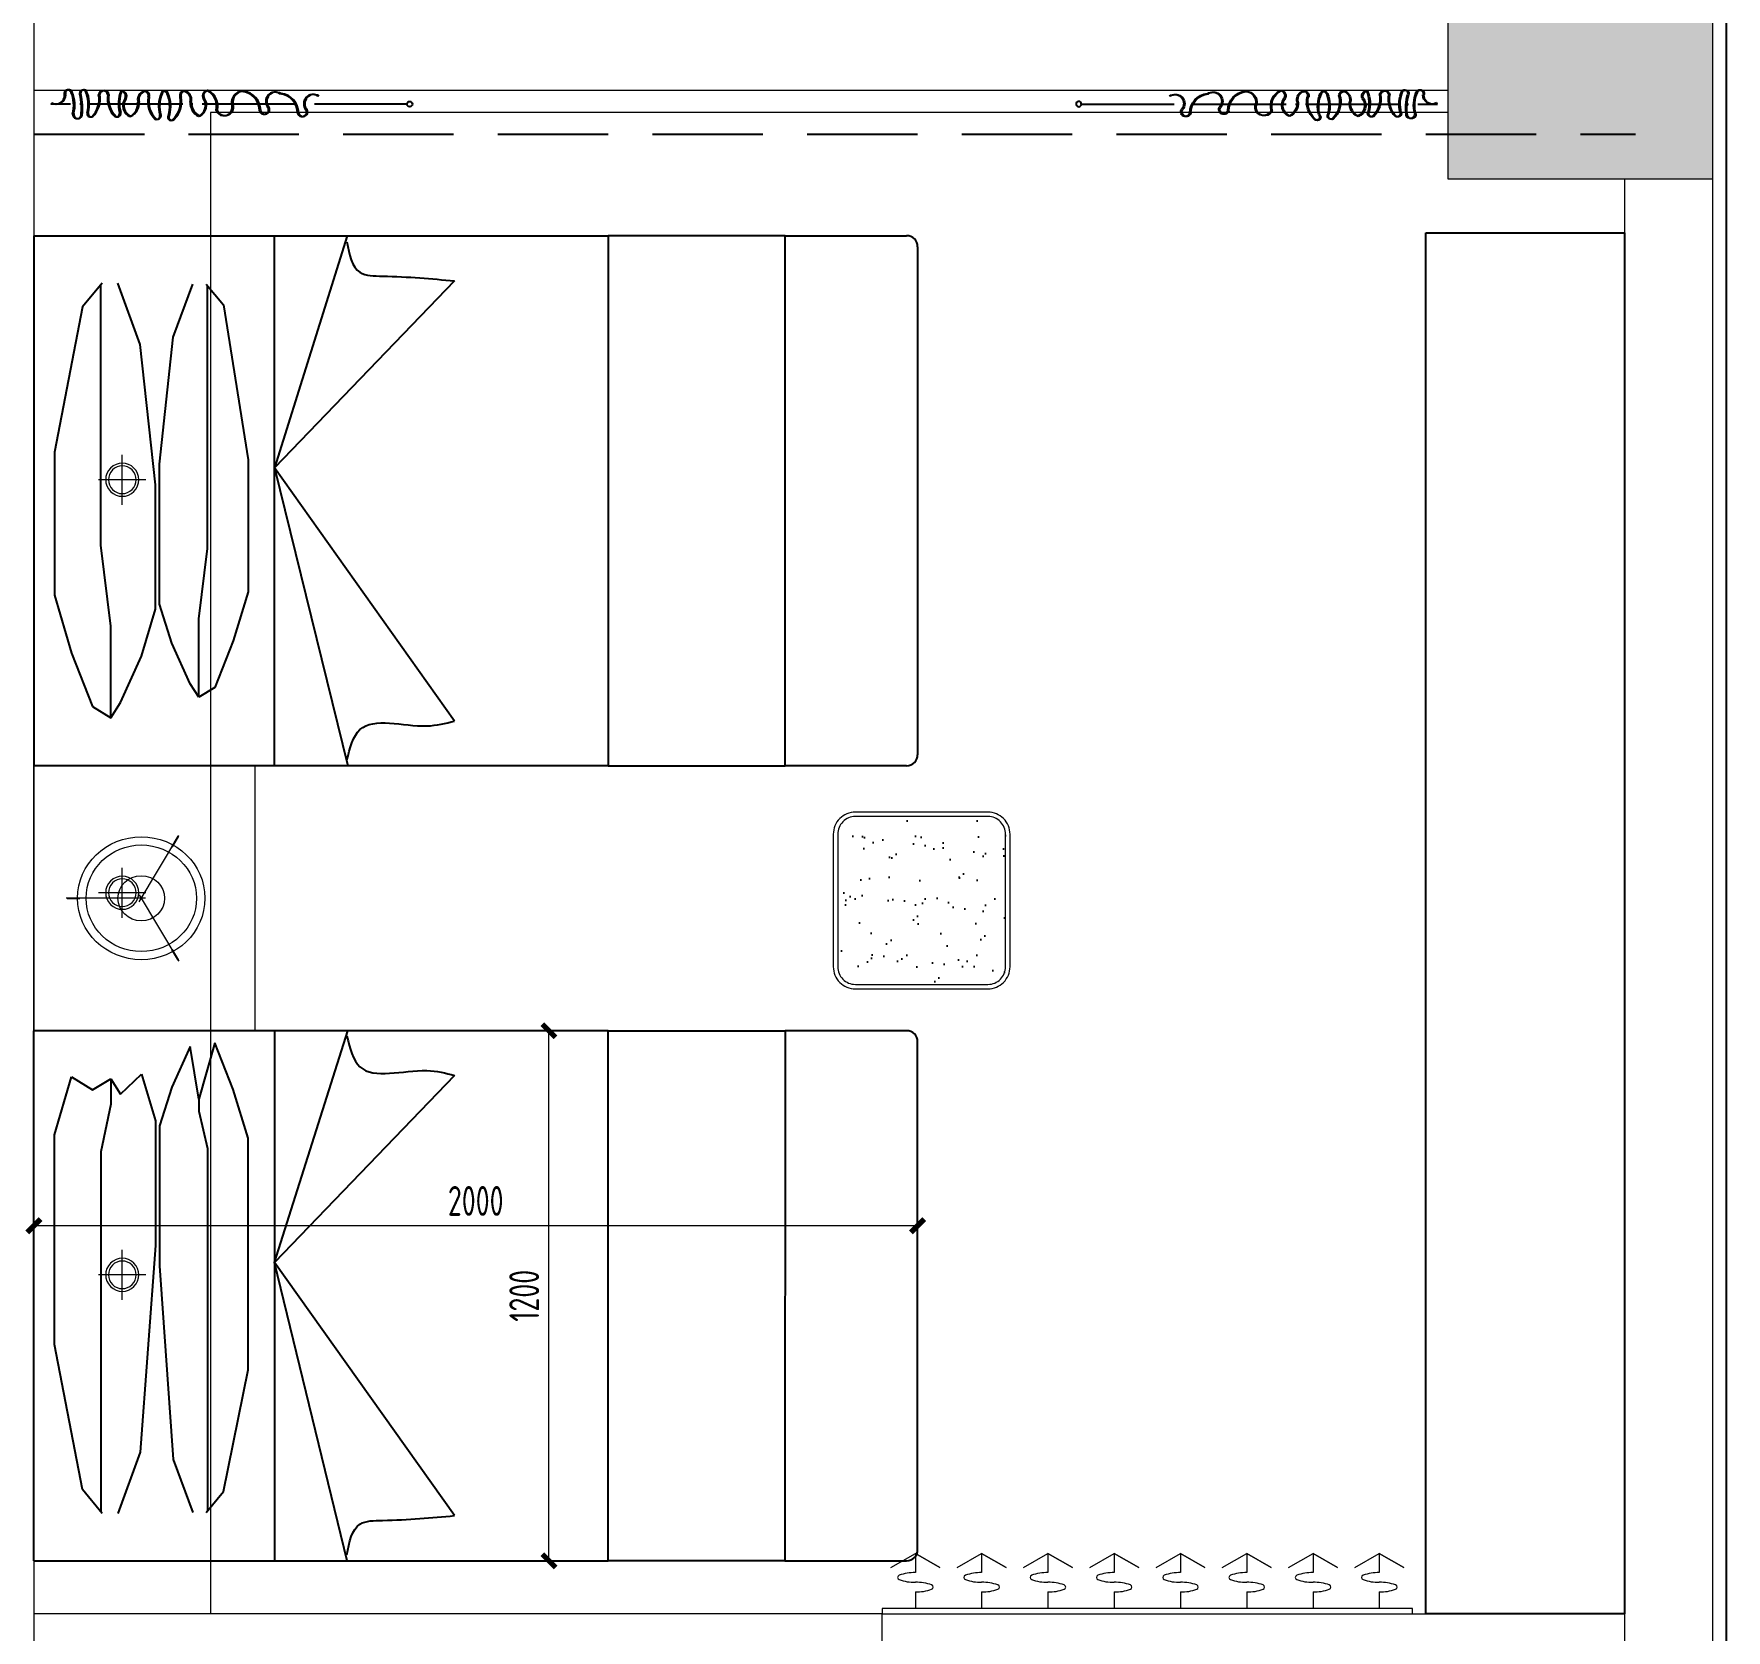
# Model space of a CAD drawing. Header units: millimetres. Extents: x 164760 to 3716174, y -1766400 to 11969.
# Drawn here: x 3574117 to 3577947, y -1701486 to -1697872 of the extents above; entities that cross this region are included whole.
import ezdxf

# ---------------------------------------------------------------- set-up
doc = ezdxf.new("R2010")
doc.units = ezdxf.units.MM
doc.header["$LTSCALE"] = 1000
doc.set_wipeout_variables(frame=1)
for name, pattern in [('DASH', [0.35, 0.25, -0.1]), ('DOT', [0.2, 0.1, -0.1]), ('DOTE', [2.42, 2, -0.2, 0.02, -0.2]), ('HIDDEN', [0.375, 0.25, -0.125, 0, 0])]:
    doc.linetypes.add(name, pattern=pattern)
doc.layers.get('0').update_dxf_attribs({"color": 253, "linetype": 'CONTINUOUS'})
doc.layers.get('Defpoints').update_dxf_attribs({"color": 250, "linetype": 'CONTINUOUS', "lineweight": 0})
for name, color, linetype, lineweight in [('COLUMN', 253, 'CONTINUOUS', 0), ('cr-外框线2', 253, 'CONTINUOUS', 13), ('DOOR【门】', 253, 'CONTINUOUS', 0), ('FF-Door【门】', 253, 'CONTINUOUS', 0), ('FF-FIXT【洁具】', 253, 'CONTINUOUS', 0), ('FF-FURN【成品家具】', 253, 'CONTINUOUS', 0), ('FF-FURN【成品家私】', 253, 'CONTINUOUS', 0), ('FF-Text【平面文字】', 253, 'CONTINUOUS', 0), ('MK【门槛线】', 253, 'CONTINUOUS', 0), ('PUB_HATCH', 253, 'CONTINUOUS', 0), ('RC-Dim【天花尺寸】', 253, 'CONTINUOUS', 0), ('RC-FCU【空调设备】', 253, 'CONTINUOUS', 0), ('RC-LIGHT【天花灯具】', 253, 'CONTINUOUS', 0), ('RC-Modelling【天花造型】', 253, 'CONTINUOUS', 0), ('TXT【平面空间文字】', 253, 'CONTINUOUS', 0), ('WALL', 253, 'CONTINUOUS', 0), ('Wall【墙体】', 253, 'CONTINUOUS', 0), ('Wall【新建墙】', 253, 'CONTINUOUS', 0), ('WINDOW', 253, 'CONTINUOUS', 0), ('Xline【辅助线】', 253, 'CONTINUOUS', 0)]:
    doc.layers.add(name, color=color, linetype=linetype, lineweight=lineweight)
for name, color, linetype in [('DIM_LEAD', 253, 'CONTINUOUS'), ('Dimension', 253, 'CONTINUOUS'), ('FF-FIXT', 253, 'CONTINUOUS'), ('HATCH【填充】', 253, 'CONTINUOUS'), ('P-活动家具', 253, 'CONTINUOUS'), ('SURFACE', 253, 'CONTINUOUS'), ('TITLE【图框】', 253, 'CONTINUOUS'), ('VPIPE-污水', 253, 'CONTINUOUS'), ('VPIPE-热给水', 253, 'CONTINUOUS'), ('VPIPE-给水', 253, 'CONTINUOUS'), ('填充', 253, 'CONTINUOUS'), ('平面家具', 253, 'CONTINUOUS'), ('洁具', 253, 'CONTINUOUS'), ('风道（排气道）', 253, 'CONTINUOUS')]:
    doc.layers.add(name, color=color, linetype=linetype)
doc.styles.get("Standard").update_dxf_attribs({"font": 'GBENOR', "bigfont": 'GBCBIG'})
doc.styles.add('SUN', font='romans.shx', dxfattribs={"width": 0.8, "bigfont": 'hzdx.shx'})
doc.styles.add('尺寸标注', font='ARCHS.SHX', dxfattribs={"width": 0.8})
doc.dimstyles.new('海龙1：50', dxfattribs={"dimscale": 50, "dimtxt": 2.5, "dimasz": 1, "dimexe": 1, "dimexo": 1, "dimgap": 0.7, "dimtad": 1, "dimdec": 0, "dimrnd": 5, "dimdsep": 46, "dimtxsty": '尺寸标注', "dimblk": 'ARCHTICK', "dimblk1": 'ARCHTICK', "dimblk2": 'ARCHTICK', "dimcen": 1, "dimclrd": 44, "dimclre": 44, "dimclrt": 2, "dimadec": 0, "dimazin": 0, "dimtfac": 1, "dimtdec": 0, "dimtix": 1, "dimtmove": 2, "dimatfit": 3, "dimldrblk": 'hl_arrow2', "dimfxl": 5, "dimfxlon": 1, "dimarcsym": 0})
doc.dimstyles.new('海龙_1：30', dxfattribs={"dimscale": 30, "dimtxt": 2.25, "dimasz": 1, "dimexe": 1.5, "dimexo": 1, "dimgap": 0.7, "dimtad": 1, "dimdec": 0, "dimrnd": 5, "dimdsep": 46, "dimtxsty": '尺寸标注', "dimblk": 'ARCHTICK', "dimblk1": 'ARCHTICK', "dimblk2": 'ARCHTICK', "dimcen": 1, "dimclrd": 44, "dimclre": 44, "dimclrt": 2, "dimadec": 0, "dimazin": 0, "dimtfac": 1, "dimtdec": 0, "dimtix": 1, "dimtmove": 2, "dimatfit": 3, "dimldrblk": 'hl_arrow2', "dimfxl": 5, "dimfxlon": 1, "dimarcsym": 0})
doc.dimstyles.new('海龙_1：60', dxfattribs={"dimscale": 60, "dimtxt": 2.25, "dimasz": 1, "dimexe": 1.5, "dimexo": 1, "dimgap": 0.7, "dimtad": 1, "dimdec": 0, "dimrnd": 5, "dimdsep": 46, "dimtxsty": '尺寸标注', "dimblk": 'ARCHTICK', "dimblk1": 'ARCHTICK', "dimblk2": 'ARCHTICK', "dimcen": 1, "dimclrd": 44, "dimclre": 44, "dimclrt": 2, "dimadec": 0, "dimazin": 0, "dimtfac": 1, "dimtdec": 0, "dimtix": 1, "dimtmove": 2, "dimatfit": 3, "dimldrblk": 'hl_arrow2', "dimfxl": 5, "dimfxlon": 1, "dimarcsym": 0})

# ---------------------------------------------------------------- blocks, each defined once
blk = doc.blocks.new('海龙_041013431')
at = {"layer": 'P-活动家具', "color": 8}
for p, q in [((455.7, -74.4), (289.2, 600)), ((47.8, 499), (455.7, -74.4)), ((826, 491.4), (803.8, 456.5)), ((867.3, 466), (826, 491.4)), ((826, 491.4), (826, 283.9)), ((915, 345.5), (867.3, 466)), ((548.6, 316.9), (590.4, 422.6)), ((590.4, 422.6), (626.6, 444.9)), ((626.6, 444.9), (646.1, 414.3)), ((626.6, 444.9), (626.6, 267.8)), ((803.8, 456.5), (756.2, 351.8)), ((646.1, 414.3), (687.9, 322.4)), ((756.2, 351.8), (724.4, 245.8)), ((953.1, 214.1), (915, 345.5)), ((515.2, 206.5), (548.6, 316.9)), ((687.9, 322.4), (715.8, 234.4)), ((826, 283.9), (848.3, 101)), ((626.6, 267.8), (607.1, 108.1)), ((715.8, 234.4), (715.8, -82.4)), ((724.4, 245.8), (724.4, -35.9)), ((515.2, -92.7), (515.2, 206.5)), ((953.1, -110.2), (953.1, 214.1)), ((607.1, 108.1), (607.1, -487.1)), ((848.3, 101), (848.3, -488.8)), ((724.4, -35.9), (759.4, -353.8)), ((47.8, -497.7), (455.7, -74.4)), ((290.8, -600), (455.7, -74.4)), ((570.9, -443.1), (515.2, -92.7)), ((715.8, -82.4), (684.4, -370.6)), ((889.6, -438.7), (953.1, -110.2)), ((684.4, -370.6), (640.6, -490.4)), ((759.4, -353.8), (810.2, -492.6)), ((609.9, -490.4), (570.9, -443.1)), ((845.1, -492.6), (889.6, -438.7))]:
    blk.add_line(p, q, dxfattribs=at)
at = {"layer": 'P-活动家具'}
blk.add_line((1000, -600), (1000, 600), dxfattribs=at)
at = {"layer": 'P-活动家具', "color": 8}
blk.add_lwpolyline([(-300, -600), (-300, 600), (-700, 600), (-700, -600)], close=True, dxfattribs=at)
for points, knots in [([(291.5, 587.7), (284.6, 560.3), (263.8, 477.8), (136.2, 521), (68, 504), (47.8, 499)], [0, 0, 0, 0, 75.29107, 226.745569, 290.81809, 290.81809, 290.81809, 290.81809]), ([(291.5, -586.4), (286.2, -557.6), (277.4, -509), (168.4, -508.8), (99.8, -502.5), (47.8, -497.7)], [0, 0, 0, 0, 75.29107, 127.212251, 290.722633, 290.722633, 290.722633, 290.722633])]:
    blk.add_open_spline(points, degree=3, knots=knots, dxfattribs=at)
at = {"layer": '平面家具', "color": 43, "linetype": 'ByBlock'}
for p, q in [((-1000, -575), (-1000, 575)), ((-975, 600), (-700, 600)), ((-300, 600), (1000, 600)), ((455.7, 600), (455.7, -600)), ((-700, -600), (-975, -600)), ((1000, -600), (-300, -600))]:
    blk.add_line(p, q, dxfattribs=at)
for centre, start, end in [((-975, 575), 90, 180), ((-975, -575), 180, 270)]:
    blk.add_arc(centre, 25, start, end, dxfattribs=at)
blk = doc.blocks.new('海龙_041013471')
at = {"layer": 'P-活动家具', "color": 8}
for p, q in [((290.8, 600), (455.7, -75.6)), ((47.8, 497.7), (455.7, -75.6)), ((609.9, 490.4), (570.9, 443.1)), ((607.1, -333.1), (607.1, 487.1)), ((684.4, 370.6), (640.6, 490.4)), ((759.4, 353.8), (810.2, 492.6)), ((845.1, 492.6), (889.6, 438.7)), ((848.3, -326), (848.3, 488.8)), ((570.9, 443.1), (515.2, 167.7)), ((889.6, 438.7), (953.1, 110.2)), ((715.8, -67.6), (684.4, 370.6)), ((724.4, -114.1), (759.4, 353.8)), ((515.2, 167.7), (515.2, -356.5)), ((953.1, 110.2), (953.1, -364.1)), ((47.8, -499), (455.7, -75.6)), ((455.7, -75.6), (289.2, -600)), ((715.8, -384.4), (715.8, -67.6)), ((724.4, -395.8), (724.4, -114.1)), ((626.6, -417.8), (607.1, -333.1)), ((826, -433.9), (848.3, -326)), ((515.2, -356.5), (548.6, -466.9)), ((953.1, -364.1), (915, -495.5)), ((626.6, -444.9), (626.6, -417.8)), ((687.9, -472.4), (715.8, -384.4)), ((756.2, -501.8), (724.4, -395.8)), ((590.4, -572.6), (626.6, -444.9)), ((626.6, -444.9), (646.1, -564.3)), ((803.8, -456.5), (756.2, -501.8)), ((826, -491.4), (803.8, -456.5)), ((826, -491.4), (826, -433.9)), ((548.6, -466.9), (590.4, -572.6)), ((646.1, -564.3), (687.9, -472.4)), ((867.3, -466), (826, -491.4)), ((915, -495.5), (867.3, -466))]:
    blk.add_line(p, q, dxfattribs=at)
at = {"layer": 'P-活动家具'}
blk.add_line((1000, 600), (1000, -600), dxfattribs=at)
at = {"layer": 'P-活动家具', "color": 8}
blk.add_lwpolyline([(-299.9, 600), (-300, -600), (-700, -600), (-699.9, 600)], close=True, dxfattribs=at)
for points, knots in [([(291.5, 586.4), (286.2, 557.6), (277.4, 509), (168.4, 508.8), (99.8, 502.5), (47.8, 497.7)], [0, 0, 0, 0, 75.29107, 127.212251, 290.722633, 290.722633, 290.722633, 290.722633]), ([(291.5, -587.7), (284.6, -560.3), (263.8, -477.8), (136.2, -521), (68, -504), (47.8, -499)], [0, 0, 0, 0, 75.29107, 226.745569, 290.81809, 290.81809, 290.81809, 290.81809])]:
    blk.add_open_spline(points, degree=3, knots=knots, dxfattribs=at)
at = {"layer": '平面家具', "color": 43, "linetype": 'ByBlock'}
for p, q in [((-1000, 575), (-1000, -575)), ((-699.9, 600), (-975, 600)), ((1000, 600), (-299.9, 600)), ((455.7, -600), (455.7, 600)), ((-975, -600), (-700, -600)), ((-300, -600), (1000, -600))]:
    blk.add_line(p, q, dxfattribs=at)
for centre, start, end in [((-975, 575), 90, 180), ((-975, -575), 180, 270)]:
    blk.add_arc(centre, 25, start, end, dxfattribs=at)
blk = doc.blocks.new('1X-LAMP1')
at = {"color": 0, "linetype": 'ByBlock'}
for p, q in [((0.033, -0.058), (-0.59, 1.022)), ((0.033, -0.058), (-0.59, 1.022)), ((0.033, 0.058), (-0.59, -1.022)), ((0.033, 0.058), (-0.59, -1.022)), ((-0.067, 0), (1.18, 0)), ((-0.067, 0), (1.18, 0))]:
    blk.add_line(p, q, dxfattribs=at)
at = {"color": 0, "linetype": 'ByBlock', "const_width": 0.0333}
for points in [[(-0.481, 0.833), (-0.582, 1.009)], [(-0.481, 0.833), (-0.582, 1.009)], [(0.962, 0), (1.165, 0)], [(0.962, 0), (1.165, 0)], [(-0.481, -0.833), (-0.582, -1.009)], [(-0.481, -0.833), (-0.582, -1.009)]]:
    blk.add_lwpolyline(points, dxfattribs=at)
at = {"color": 0, "linetype": 'ByBlock'}
blk.add_circle((0, 0), 1, dxfattribs=at)
at = {"color": 8, "linetype": 'ByBlock'}
for radius in [0.867, 0.867, 0.367, 0.367]:
    blk.add_circle((0, 0), radius, dxfattribs=at)
blk = doc.blocks.new('海龙_0410133829')
blk.add_lwpolyline([(250, -300), (-250, -300), (-250, 300), (250, 300)], close=True)
at = {"xscale": -144.0868388001108, "yscale": -139.1580337798805, "zscale": 144.0868388001255, "rotation": 180}
blk.add_blockref('1X-LAMP1', (6.9, 0), dxfattribs=at)
blk = doc.blocks.new('*U32')
at = {"color": 251, "linetype": 'DOTE', "ltscale": 0.104867}
blk.add_line((806.1, 0, 0), (0, 0), dxfattribs=at)
at = {"color": 251}
blk.add_circle((812.1, 0, 0), 6, dxfattribs=at)
for centre, radius, start, end in [((10.2, 20.5), 20.9, 240.8721, 0.9421), ((12.6, 20.9), 20.9, 240.8459, 0.916), ((38.2, 24), 7.86, 17.5992, 204.3942), ((40.7, 24.5), 7.86, 17.573, 204.3681), ((-22.3, -2.9), 74, 345.168, 23.3232), ((-19.8, -2.4), 74, 345.1419, 23.297), ((72.5, 24.3), 7.61, 37.4673, 202.7091), ((-56.9, -9.9), 126.2, 352.7386, 14.3241), ((74.9, 24.7), 7.61, 37.4411, 202.6829), ((-54.4, -9.4), 126.2, 352.7125, 14.298), ((10.5, -0.4), 74, 345.168, 23.3232), ((13, 0), 74, 345.1419, 23.297), ((53.7, 10.7), 55.4, 314.4794, 10.735), ((56.1, 11.1), 55.4, 314.4533, 10.7089), ((118.5, 19.5), 10.5, 8.0945, 171.6931), ((120.9, 19.9), 10.5, 8.0684, 171.667), ((183.4, 11.5), 55.4, 170.1647, 226.4203), ((185.9, 11.9), 55.4, 170.1386, 226.3942), ((226.7, 1.1), 74, 157.5765, 195.7317), ((229.2, 1.4), 74, 157.5504, 195.7056), ((157.4, 17.7), 11.7, 333.1364, 85.5313), ((159.9, 18.1), 11.7, 333.1103, 85.5052), ((189.3, -3.5), 26.7, 143.4394, 246.9097), ((191.7, -3.2), 26.7, 143.4133, 246.8836), ((163.3, 2), 33.9, 297.1787, 3.2579), ((165.8, 2.4), 33.9, 297.1526, 3.2318), ((216.1, 9.8), 19.8, 117.6883, 197.1983), ((218.5, 10.1), 19.8, 117.6622, 197.1722), ((211.5, 19.3), 9.3, 334.698, 119.6198), ((213.9, 19.6), 9.3, 334.6719, 119.5937), ((274.4, 5.8), 55.4, 170.1647, 226.4203), ((276.9, 6.1), 55.4, 170.1386, 226.3942), ((317.7, -4.6), 74, 157.5765, 195.7317), ((320.1, -4.3), 74, 157.5504, 195.7056), ((256, 21.6), 7.06, 13.1305, 163.4149), ((258.5, 21.9), 7.06, 13.1044, 163.3888), ((195, -6.1), 74, 345.168, 23.3232), ((197.4, -5.7), 74, 345.1419, 23.297), ((238.1, 5), 55.4, 314.4794, 10.735), ((240.5, 5.3), 55.4, 314.4533, 10.7089), ((300.8, 19.4), 9.3, 61.2799, 206.2017), ((303.3, 19.7), 9.3, 61.2538, 206.1756), ((296.4, 9.9), 19.8, 343.7014, 63.2114), ((298.8, 10.2), 19.8, 343.6753, 63.1853), ((349.2, 3), 33.9, 177.6417, 243.721), ((351.7, 3.2), 33.9, 177.6156, 243.6949), ((323.3, -3), 26.7, 293.99, 37.4603), ((325.8, -2.7), 26.7, 293.9638, 37.4341), ((354.9, 18.7), 11.7, 95.3684, 207.7632), ((357.4, 19), 11.7, 95.3423, 207.7371), ((336.4, -4.4), 38.9, 345.1181, 63.4135), ((338.9, -4.1), 38.9, 345.092, 63.3874), ((394.1, -7.1), 19, 201.6068, 22.3251), ((433.7, 3.9), 24.8, 92.9506, 189.2969), ((436.2, 4.1), 24.8, 92.9245, 189.2707), ((428.4, -15.1), 44, 0.1274, 84.6999), ((430.8, -14.9), 44, 0.1013, 84.6738), ((506.9, 6.1), 20.7, 56.1371, 221.0328), ((509.3, 6.3), 20.7, 56.111, 221.0067), ((514.4, -20.5), 44, 0.1274, 84.6999), ((516.8, -20.2), 44, 0.1013, 84.6738), ((592.9, 0.8), 20.7, 56.1371, 221.0328), ((595.3, 1), 20.7, 56.111, 221.0067), ((58.9, -23.3), 9.76, 171.3487, 344.8278), ((61.4, -22.9), 9.76, 171.3226, 344.8017), ((89.6, -21.5), 7.82, 163.8441, 291.3575), ((92, -21.1), 7.82, 163.818, 291.3314), ((148, -21.2), 7.82, 249.5421, 17.0556), ((150.4, -20.9), 7.82, 249.516, 17.0295), ((239, -26.9), 7.82, 249.5421, 17.0556), ((241.4, -26.6), 7.82, 249.516, 17.0295), ((271.5, -29.9), 7.02, 135.7494, 319.4523), ((274, -29.6), 7.02, 135.7233, 319.4262), ((391.6, -7.4), 19, 201.633, 22.3512), ((482.4, -12.7), 10.3, 193.0653, 30.6308), ((484.8, -12.5), 10.3, 193.0392, 30.6047), ((568.4, -18), 10.3, 193.0653, 30.6308), ((570.8, -17.8), 10.3, 193.0392, 30.6047)]:
    blk.add_arc(centre, radius, start, end, dxfattribs=at)
blk = doc.blocks.new('单帘平面')
at = {"layer": 'TITLE【图框】'}
blk.add_blockref('*U32', (0, 0), dxfattribs=at)
blk = doc.blocks.new('_ArchTick')
at = {"color": 2, "linetype": 'ByBlock', "const_width": 0.4}
blk.add_lwpolyline([(-0.5, -0.5), (0.5, 0.5)], dxfattribs=at)
blk = doc.blocks.new('*D388')
at = {"layer": 'Defpoints', "color": 0, "transparency": 16777216}
for p in [(-372.6, 4485.2), (-372.6, 4485.2), (-372.6, 3285.2)]:
    blk.add_point(p, dxfattribs=at)
at = {"layer": 'Dimension', "color": 44, "lineweight": -2, "transparency": 16777216}
for p, q in [((-372.6, 4485.2), (-327.6, 4485.2)), ((-372.6, 3285.2), (-372.6, 4485.2)), ((-372.6, 3285.2), (-327.6, 3285.2))]:
    blk.add_line(p, q, dxfattribs=at)
at = {"layer": 'Dimension', "color": 44, "lineweight": -2, "transparency": 16777216, "xscale": 30, "yscale": 30, "zscale": 30}
for p, rotation in [((-372.6, 4485.2), 90), ((-372.6, 3285.2), 270)]:
    blk.add_blockref('_ArchTick', p, dxfattribs=dict(at, rotation=rotation))
at = {"layer": 'Dimension', "color": 2, "transparency": 16777216, "insert": (-428.7, 3885.2), "char_height": 67.5, "attachment_point": 5, "rotation": 90, "style": '尺寸标注'}
blk.add_mtext('1200', dxfattribs=at)
blk = doc.blocks.new('hl_arrow2')
at = {"color": 2}
blk.add_line((-0.221, 0), (-1, 0), dxfattribs=at)
blk.add_lwpolyline([(-0.221, 0), (-0.861, -0.689), (-0.654, -0.862), (0, 0), (-0.654, 0.862), (-0.861, 0.689)], close=True, dxfattribs=at)
for points in [[(-0.861, 0.689), (-0.654, 0.862), (-0.221, 0), (0, 0)], [(-0.861, -0.689), (-0.654, -0.862), (-0.221, 0), (0, 0)]]:
    blk.add_solid(points, dxfattribs=at)
blk = doc.blocks.new('*D389')
at = {"layer": 'Defpoints', "color": 0, "transparency": 16777216}
for p in [(-1538.4, 4043.7), (-1538.4, 3954.9), (461.6, 3954.9)]:
    blk.add_point(p, dxfattribs=at)
at = {"layer": 'Dimension', "color": 44, "lineweight": -2, "transparency": 16777216}
for p, q in [((-1538.4, 3984.9), (-1538.4, 4088.7)), ((461.6, 3984.9), (461.6, 4088.7)), ((461.6, 4043.7), (-1538.4, 4043.7))]:
    blk.add_line(p, q, dxfattribs=at)
at = {"layer": 'Dimension', "color": 44, "lineweight": -2, "transparency": 16777216, "xscale": 30, "yscale": 30, "zscale": 30}
for p, rotation in [((-1538.4, 4043.7), 179.9999999932031), ((461.6, 4043.7), 359.9999999932032)]:
    blk.add_blockref('_ArchTick', p, dxfattribs=dict(at, rotation=rotation))
at = {"layer": 'Dimension', "color": 2, "transparency": 16777216, "insert": (-538.4, 4099.9), "char_height": 67.5, "attachment_point": 5, "rotation": 360, "style": '尺寸标注'}
blk.add_mtext('2000', dxfattribs=at)
blk = doc.blocks.new('A$C78EA0098')
at = {"color": 33, "linetype": 'Continuous'}
for p, q in [((47, 353.8), (90, 353.8)), ((68.5, 375.3), (68.5, 332.3))]:
    blk.add_line(p, q, dxfattribs=at)
for p, q in [((5, 25, 0), (81, 25, 0)), ((81, -25, 0), (81, 25, 0)), ((81, 20, 0), (88, 20, 0)), ((84, 25, 0), (114, 25, 0)), ((84, 20, 0), (84, 25, 0)), ((114, -25, 0), (114, 25, 0)), ((5, -25, 0), (81, -25, 0)), ((81, -20, 0), (88, -20, 0)), ((84, -25, 0), (84, -20, 0)), ((84, -25, 0), (114, -25, 0))]:
    blk.add_line(p, q)
for points in [[(0, 383.8), (20, 383.8), (20, 323.8), (0, 323.8)], [(20, 368.8), (85, 368.8), (85, 338.8), (20, 338.8)], [(0, 226), (3, 226), (3, 174), (0, 174)], [(3, 212.5), (33.5, 212.5), (33.5, 187.5), (3, 187.5)], [(0, 90), (5, 90), (5, -90), (0, -90)]]:
    blk.add_lwpolyline(points, close=True)
for centre, radius in [((68.5, 353.8), 11.5), ((104, 0, 0), 5)]:
    blk.add_circle(centre, radius, dxfattribs=at)
blk.add_arc((57.8, 0, 0), 36.3, 316.3972, 43.6028)
blk = doc.blocks.new('*D47')
at = {"layer": 'Defpoints', "color": 0, "transparency": 16777216}
for p in [(-5.2, 3045.2), (68.9, 3045.2), (-5.2, 2145.2)]:
    blk.add_point(p, dxfattribs=at)
at = {"layer": 'RC-Dim【天花尺寸】', "color": 44, "lineweight": -2, "transparency": 16777216}
for p, q in [((44.8, 3045.2), (143.9, 3045.2)), ((68.9, 2145.2), (68.9, 3045.2)), ((44.8, 2145.2), (143.9, 2145.2))]:
    blk.add_line(p, q, dxfattribs=at)
at = {"layer": 'RC-Dim【天花尺寸】', "color": 44, "lineweight": -2, "transparency": 16777216, "xscale": 50, "yscale": 50, "zscale": 50}
for p, rotation in [((68.9, 3045.2), 90), ((68.9, 2145.2), 270)]:
    blk.add_blockref('_ArchTick', p, dxfattribs=dict(at, rotation=rotation))
at = {"layer": 'RC-Dim【天花尺寸】', "color": 2, "transparency": 16777216, "insert": (-24.7, 2595.2), "char_height": 112.5, "attachment_point": 5, "rotation": 90, "style": '尺寸标注'}
blk.add_mtext('900', dxfattribs=at)
blk = doc.blocks.new('PQD')
at = {"layer": '填充'}
h = blk.add_hatch(dxfattribs=at)
h.set_pattern_fill('DOTS', color=256, scale=10, style=0)
h.paths.add_polyline_path([(517039.4, 222520.7), (516799.4, 222520.7), (516799.4, 222330.7), (516857.1, 222450.6)])
blk.add_lwpolyline([(516799.4, 222330.7), (516857.1, 222450.6), (517039.4, 222520.7)], dxfattribs=at)
at = {"layer": '风道（排气道）'}
for points in [[(516769.4, 222550.7), (517069.4, 222550.7), (517069.4, 222300.7), (516769.4, 222300.7)], [(516799.4, 222520.7), (517039.4, 222520.7), (517039.4, 222330.7), (516799.4, 222330.7)]]:
    blk.add_lwpolyline(points, close=True, dxfattribs=at)
blk = doc.blocks.new('$DorLib2D$00000114')
at = {"color": 0}
blk.add_line((0.5, 0), (-0.2071, 0.7071), dxfattribs=at)
blk.add_arc((0.5, 0), 1, 135, 180, dxfattribs=at)
blk = doc.blocks.new('ZL_08130967')
at = {"layer": 'WINDOW'}
for p, q in [((-300, -374.3), (300, -374.3)), ((-300, -374.3), (-300, -524.3)), ((300, -524.3), (300, -374.3)), ((-300, -524.3), (300, -524.3))]:
    blk.add_line(p, q, dxfattribs=at)
at = {"layer": 'WINDOW', "xscale": -600, "yscale": 600, "zscale": -600}
blk.add_blockref('$DorLib2D$00000114', (0, -424.3), dxfattribs=at)
blk = doc.blocks.new('ZL_08155714')
at = {"layer": 'VPIPE-污水'}
blk.add_circle((-129.2, -712), 50, dxfattribs=at)
at = {"layer": 'VPIPE-热给水'}
blk.add_circle((153.9, -888.5), 50, dxfattribs=at)
at = {"layer": 'VPIPE-给水'}
blk.add_circle((153.9, -754.4), 50, dxfattribs=at)
at = {"layer": 'WALL'}
for p, q in [((-314.6, -1164.9), (-314.6, -414.9)), ((-314.6, -414.9), (585.4, -414.9)), ((585.4, -1164.9), (585.4, -414.9)), ((-214.6, -1064.9), (-214.6, -564.9)), ((-214.6, -564.9), (485.4, -564.9)), ((485.4, -1064.9), (485.4, -564.9)), ((485.4, -1064.9), (-214.6, -1064.9)), ((585.4, -1164.9), (-314.6, -1164.9))]:
    blk.add_line(p, q, dxfattribs=at)
at = {"layer": 'WINDOW'}
for p, q in [((-175.1, -414.9), (424.9, -414.9)), ((-175.1, -414.9), (-175.1, -564.9)), ((424.9, -564.9), (424.9, -414.9)), ((-175.1, -564.9), (424.9, -564.9))]:
    blk.add_line(p, q, dxfattribs=at)
at = {"layer": 'DOOR【门】', "rotation": 359.9999999999407}
blk.add_blockref('ZL_08130967', (124.9, -40.7), dxfattribs=at)
at = {"layer": '洁具'}
blk.add_blockref('PQD', (-516984, -223365.7), dxfattribs=at)
at = {"layer": 'TXT【平面空间文字】', "color": 3, "ltscale": 100, "style": 'SUN', "width": 0.6}
blk.add_text('FM丙0619', height=200, dxfattribs=at).set_placement((-262.7, -802.7, 0))
at = {"layer": 'TXT【平面空间文字】', "width": 0.75}
blk.add_text('管井', height=300, dxfattribs=at).set_placement((236.4, -1085.3))
blk = doc.blocks.new('A$C5D954283')
at = {"color": 8}
for p, q in [((-4, 505.5), (-26.2, 505.5)), ((0, 532.1), (0, 509.5)), ((0, 501.5), (0, 478.5)), ((25.8, 505.5), (4, 505.5)), ((-5, 230), (-32.8, 230)), ((0, 235.1), (0, 263.8)), ((32.3, 230), (5, 230)), ((0, 225), (0, 196.3))]:
    blk.add_line(p, q, dxfattribs=at)
at = {"color": 0, "linetype": 'Continuous'}
for p, q in [((-11.2, 374.3), (-17.5, 495.5)), ((15.1, 492.2), (4.8, 374.3)), ((4.8, 374.3), (-11.2, 374.3))]:
    blk.add_line(p, q, dxfattribs=at)
at = {"color": 8, "ltscale": 1000, "const_width": 0.448}
blk.add_lwpolyline([(0, 505.7, -1), (0, 505.3, -1)], format="xyb", close=True, dxfattribs=at)
at = {"color": 0, "linetype": 'Continuous'}
blk.add_lwpolyline([(300, 0), (300, 450), (-300, 450), (-300, 0)], close=True, dxfattribs=at)
at = {"color": 8}
blk.add_lwpolyline([(270, 30), (270, 420), (-270, 420), (-270, 30)], close=True, dxfattribs=at)
at = {"color": 8, "const_width": 0.84}
blk.add_lwpolyline([(0.1, 230.5, -1), (0.1, 229.6, -1)], format="xyb", close=True, dxfattribs=at)
at = {"color": 0, "linetype": 'Continuous'}
blk.add_circle((0, 505.5), 20.2, dxfattribs=at)
at = {"color": 8}
for centre, radius in [((0.3, 505.7), 16.3), ((0, 230), 25.2)]:
    blk.add_circle(centre, radius, dxfattribs=at)
blk = doc.blocks.new('*D48')
at = {"layer": 'Defpoints', "color": 0, "transparency": 16777216}
for p in [(1114.1, 1164.9), (1114.1, 564.9), (1128.4, 564.9)]:
    blk.add_point(p, dxfattribs=at)
at = {"layer": 'Xline【辅助线】', "color": 44, "lineweight": -2, "transparency": 16777216}
for p, q in [((1128.4, 1164.9), (1218.4, 1164.9)), ((1128.4, 1164.9), (1128.4, 564.9)), ((1128.4, 564.9), (1218.4, 564.9))]:
    blk.add_line(p, q, dxfattribs=at)
at = {"layer": 'Xline【辅助线】', "color": 44, "lineweight": -2, "transparency": 16777216, "xscale": 60, "yscale": 60, "zscale": 60}
for p, rotation in [((1128.4, 1164.9), 90), ((1128.4, 564.9), 270)]:
    blk.add_blockref('_ArchTick', p, dxfattribs=dict(at, rotation=rotation))
at = {"layer": 'Xline【辅助线】', "color": 2, "transparency": 16777216, "insert": (1018.9, 864.9), "char_height": 135, "attachment_point": 5, "rotation": 90, "style": '尺寸标注'}
blk.add_mtext('600', dxfattribs=at)
blk = doc.blocks.new('*D49')
at = {"layer": 'Defpoints', "color": 0, "transparency": 16777216}
for p in [(114.1, 755.3), (114.1, 564.9), (1114.1, 564.9)]:
    blk.add_point(p, dxfattribs=at)
at = {"layer": 'RC-Dim【天花尺寸】', "color": 44, "lineweight": -2, "transparency": 16777216}
for p, q in [((114.1, 614.9), (114.1, 830.3)), ((1114.1, 614.9), (1114.1, 830.3)), ((1114.1, 755.3), (114.1, 755.3))]:
    blk.add_line(p, q, dxfattribs=at)
at = {"layer": 'RC-Dim【天花尺寸】', "color": 44, "lineweight": -2, "transparency": 16777216, "xscale": 50, "yscale": 50, "zscale": 50}
for p, rotation in [((114.1, 755.3), 180.0000001288931), ((1114.1, 755.3), 1.288931362e-07)]:
    blk.add_blockref('_ArchTick', p, dxfattribs=dict(at, rotation=rotation))
at = {"layer": 'RC-Dim【天花尺寸】', "color": 2, "transparency": 16777216, "insert": (614.1, 846.5), "char_height": 112.5, "attachment_point": 5, "rotation": 0, "style": '尺寸标注'}
blk.add_mtext('1000', dxfattribs=at)
blk = doc.blocks.new('ZL_08127082')
at = {"layer": 'FF-FIXT【洁具】'}
for p, q in [((-184.1, -108.8), (-150.6, 0)), ((146.4, 0), (-150.6, 0)), ((-133.9, 0), (-133.9, -83.7)), ((133.9, 0), (133.9, -83.7)), ((146.4, 0), (179.9, -117.1)), ((-20.9, -37.7), (-16.7, -33.5)), ((-20.9, -41.8), (-20.9, -37.7)), ((-16.7, -33.5), (-12.6, -33.5)), ((-12.6, -33.5), (-4.2, -29.3)), ((-4.2, -29.3), (4.2, -33.5)), ((4.2, -33.5), (12.6, -33.5)), ((12.6, -33.5), (16.7, -37.7)), ((16.7, -37.7), (16.7, -41.8)), ((-16.7, -46), (-20.9, -41.8)), ((-12.6, -50.2), (-16.7, -46)), ((4.2, -50.2), (-12.6, -50.2)), ((12.6, -46), (4.2, -50.2)), ((16.7, -41.8), (12.6, -46)), ((-196.6, -221.7), (-184.1, -108.8)), ((-133.9, -83.7), (-184.1, -138.1)), ((133.9, -83.7), (-133.9, -83.7)), ((133.9, -83.7), (179.9, -138.1)), ((-179.9, -142.2), (0, -133.9)), ((0, -133.9), (0, -138.1)), ((0, -133.9), (175.7, -142.2)), ((184.1, -133.9), (175.7, -142.2)), ((179.9, -117.1), (196.6, -234.3)), ((184.1, -125.5), (184.1, -133.9)), ((-188.3, -334.7), (-196.6, -221.7)), ((-179.9, -284.5), (-150.6, -213.4)), ((-150.6, -205), (-104.6, -205)), ((-150.6, -213.4), (-150.6, -205)), ((-138.1, -234.3), (-150.6, -213.4)), ((146.4, -213.4), (-150.6, -213.4)), ((-104.6, -205), (-104.6, -213.4)), ((-50.2, -213.4), (-50.2, -200.8)), ((-50.2, -200.8), (46, -200.8)), ((46, -213.4), (-50.2, -213.4)), ((46, -200.8), (46, -213.4)), ((100.4, -205), (100.4, -213.4)), ((146.4, -205), (100.4, -205)), ((133.9, -234.3), (146.4, -213.4)), ((146.4, -213.4), (146.4, -205)), ((146.4, -213.4), (175.7, -284.5)), ((-163.2, -301.2), (-138.1, -234.3)), ((133.9, -234.3), (-138.1, -234.3)), ((133.9, -234.3), (159, -301.2)), ((196.6, -234.3), (188.3, -351.4)), ((-188.3, -364), (-179.9, -284.5)), ((-171.5, -372.3), (-163.2, -301.2)), ((159, -301.2), (167.3, -372.3)), ((175.7, -284.5), (188.3, -364)), ((-184.1, -439.3), (-188.3, -364)), ((-167.3, -443.4), (-171.5, -372.3)), ((167.3, -372.3), (163.2, -443.4)), ((188.3, -364), (184.1, -439.3)), ((-167.3, -514.6), (-184.1, -439.3)), ((-146.4, -510.4), (-167.3, -443.4)), ((163.2, -443.4), (146.4, -510.4)), ((184.1, -439.3), (163.2, -514.6)), ((-133.9, -585.7), (-167.3, -514.6)), ((-117.1, -577.3), (-146.4, -510.4)), ((146.4, -510.4), (113, -577.3)), ((163.2, -514.6), (129.7, -585.7)), ((-87.9, -648.4), (-133.9, -585.7)), ((-75.3, -635.9), (-117.1, -577.3)), ((113, -577.3), (71.1, -631.7)), ((129.7, -585.7), (83.7, -648.4)), ((-46, -669.4), (-87.9, -648.4)), ((-41.8, -652.6), (-75.3, -631.7)), ((75.3, -631.7), (37.7, -652.6)), ((83.7, -648.4), (46, -669.4)), ((0, -677.7), (-46, -669.4)), ((0, -656.8), (-41.8, -652.6)), ((37.7, -652.6), (0, -656.8)), ((46, -669.4), (0, -677.7))]:
    blk.add_line(p, q, dxfattribs=at)
blk = doc.blocks.new('ZL_08123655')
at = {"layer": 'FF-FIXT【洁具】'}
for p, q in [((-184.1, -138.1), (-188.3, -129.7)), ((-179.9, -142.2), (-184.1, -138.1))]:
    blk.add_line(p, q, dxfattribs=at)
at = {"layer": 'DIM_LEAD'}
blk.add_blockref('ZL_08127082', (0, 0), dxfattribs=at)
blk = doc.blocks.new('DOORBLK101')
at = {"layer": 'FF-Door【门】'}
blk.add_line((-0.5, 0), (0, 0.866), dxfattribs=at)
at = {"layer": 'FF-Door【门】', "color": 8, "linetype": 'HIDDEN', "ltscale": 15}
blk.add_arc((-0.5, 0), 1, 0, 60, dxfattribs=at)
blk = doc.blocks.new('*D50')
at = {"layer": 'Defpoints', "color": 0, "transparency": 16777216}
for p in [(-684.7, 3045.2), (1114.1, 3045.2), (1114.1, 2847.1)]:
    blk.add_point(p, dxfattribs=at)
at = {"layer": 'RC-Dim【天花尺寸】', "color": 44, "lineweight": -2, "transparency": 16777216}
for p, q in [((-684.7, 2995.2), (-684.7, 2772.1)), ((1114.1, 2995.2), (1114.1, 2772.1)), ((-684.7, 2847.1), (1114.1, 2847.1))]:
    blk.add_line(p, q, dxfattribs=at)
at = {"layer": 'RC-Dim【天花尺寸】', "color": 44, "lineweight": -2, "transparency": 16777216, "xscale": 50, "yscale": 50, "zscale": 50, "rotation": 180}
blk.add_blockref('_ArchTick', (-684.7, 2847.1), dxfattribs=at)
at = {"layer": 'RC-Dim【天花尺寸】', "color": 44, "lineweight": -2, "transparency": 16777216, "xscale": 50, "yscale": 50, "zscale": 50}
blk.add_blockref('_ArchTick', (1114.1, 2847.1), dxfattribs=at)
at = {"layer": 'RC-Dim【天花尺寸】', "color": 2, "transparency": 16777216, "insert": (214.7, 2938.4), "char_height": 112.5, "attachment_point": 5, "style": '尺寸标注'}
blk.add_mtext('1800', dxfattribs=at)
blk = doc.blocks.new('*D51')
at = {"layer": 'Defpoints', "color": 0, "transparency": 16777216}
for p in [(-427.6, 2065.2), (-399.8, 2065.2), (-399.8, 1164.9)]:
    blk.add_point(p, dxfattribs=at)
at = {"layer": 'RC-Dim【天花尺寸】', "color": 44, "lineweight": -2, "transparency": 16777216}
for p, q in [((-427.6, 2065.2), (-502.6, 2065.2)), ((-427.6, 1164.9), (-427.6, 2065.2)), ((-427.6, 1164.9), (-502.6, 1164.9))]:
    blk.add_line(p, q, dxfattribs=at)
at = {"layer": 'RC-Dim【天花尺寸】', "color": 44, "lineweight": -2, "transparency": 16777216, "xscale": 50, "yscale": 50, "zscale": 50}
for p, rotation in [((-427.6, 2065.2), 90), ((-427.6, 1164.9), 270)]:
    blk.add_blockref('_ArchTick', p, dxfattribs=dict(at, rotation=rotation))
at = {"layer": 'RC-Dim【天花尺寸】', "color": 2, "transparency": 16777216, "insert": (-521.2, 1615.1), "char_height": 112.5, "attachment_point": 5, "rotation": 90, "style": '尺寸标注'}
blk.add_mtext('900', dxfattribs=at)
blk = doc.blocks.new('海龙0109184221')
at = {"layer": '平面家具', "color": 43, "linetype": 'ByBlock'}
blk.add_lwpolyline([(21.4, 3126.7), (-428.6, 3126.7), (-428.6, 0), (21.4, 0)], close=True, dxfattribs=at)
blk = doc.blocks.new('圆形筒灯')
at = {"color": 251, "linetype": 'DOTE', "ltscale": 43.504693}
blk.add_line((0, 90.6), (0, -90.6), dxfattribs=at)
at = {"color": 251, "linetype": 'DOTE', "ltscale": 41.297046}
blk.add_line((86, 0), (-86, 0), dxfattribs=at)
blk.add_ellipse((0, 0), major_axis=(-42.4, 42.4), ratio=1, start_param=2.355868237233172, end_param=8.639053544412757)
at = {"color": 251}
blk.add_ellipse((0, 0), major_axis=(35.4, 35.4), ratio=1, start_param=5.49871431692557, end_param=11.78189962410516, dxfattribs=at)
blk = doc.blocks.new('ZL_0603123899')
at = {"layer": 'HATCH【填充】'}
h = blk.add_hatch(dxfattribs=at)
h.set_pattern_fill('AR-SAND', color=251, scale=2)
h.set_pattern_definition([(37.5, (-190, -390), (-3.2, 97.883), [0, -77.216, 0, -86.36, 0, -82.55]), (7.5, (-190, -390), (89.905, 143.365), [0, -41.656, 0, -69.596, 0, -26.67]), (327.5, (-252.48, -390), (158.198, 0.287), [0, -25.4, 0, -91.44, 0, -119.38]), (317.5, (-252.48, -390), (152.71, 44.586), [0, -12.7, 0, -59.944, 0, -68.58])])
h.paths.add_polyline_path([(190, -50, 0.414214), (150, -10), (-150, -10, 0.414214), (-190, -50), (-190, -350, 0.414214), (-150, -390), (150, -390, 0.414214), (190, -350)])
at = {"layer": 'RC-LIGHT【天花灯具】'}
blk.add_lwpolyline([(-150, 0), (150, 0, -0.414214), (200, -50), (200, -350, -0.414214), (150, -400), (-150, -400, -0.414214), (-200, -350), (-200, -50, -0.414214)], format="xyb", close=True, dxfattribs=at)
at = {"layer": 'RC-LIGHT【天花灯具】', "color": 8}
blk.add_lwpolyline([(-150, -10), (150, -10, -0.414214), (190, -50), (190, -350, -0.414214), (150, -390), (-150, -390, -0.414214), (-190, -350), (-190, -50, -0.414214)], format="xyb", close=True, dxfattribs=at)
blk = doc.blocks.new('*U412')
for p, q in [((0, -12), (0, 0)), ((0, 0), (1200, 0)), ((1200, 0), (1200, -12)), ((1200, -12), (0, -12)), ((75, -49.3), (75, -12)), ((225, -49.3), (225, -12)), ((375, -49.3), (375, -12)), ((525, -49.3), (525, -12)), ((675, -49.3), (675, -12)), ((825, -49.3), (825, -12)), ((975, -49.3), (975, -12)), ((1125, -49.3), (1125, -12)), ((1125, -49.3), (1125, -12)), ((19.6, -104.5), (75, -136.2)), ((75, -136.2), (75, -93.2)), ((130.4, -104.5), (75, -136.2)), ((75, -136.2), (130.4, -104.5)), ((169.6, -104.5), (225, -136.2)), ((225, -136.2), (225, -93.2)), ((280.4, -104.5), (225, -136.2)), ((225, -136.2), (280.4, -104.5)), ((319.6, -104.5), (375, -136.2)), ((375, -136.2), (375, -93.2)), ((430.4, -104.5), (375, -136.2)), ((375, -136.2), (430.4, -104.5)), ((469.6, -104.5), (525, -136.2)), ((525, -136.2), (525, -93.2)), ((580.4, -104.5), (525, -136.2)), ((525, -136.2), (580.4, -104.5)), ((619.6, -104.5), (675, -136.2)), ((675, -136.2), (675, -93.2)), ((730.4, -104.5), (675, -136.2)), ((675, -136.2), (730.4, -104.5)), ((769.6, -104.5), (825, -136.2)), ((825, -136.2), (825, -93.2)), ((880.4, -104.5), (825, -136.2)), ((825, -136.2), (880.4, -104.5)), ((919.6, -104.5), (975, -136.2)), ((975, -136.2), (975, -93.2)), ((1030.4, -104.5), (975, -136.2)), ((975, -136.2), (1030.4, -104.5)), ((1069.6, -104.5), (1125, -136.2)), ((1069.6, -104.5), (1125, -136.2)), ((1125, -136.2), (1125, -93.2)), ((1125, -136.2), (1125, -93.2)), ((1180.4, -104.5), (1125, -136.2)), ((1125, -136.2), (1180.4, -104.5)), ((1180.4, -104.5), (1125, -136.2)), ((1125, -136.2), (1180.4, -104.5))]:
    blk.add_line(p, q)
at = {"extrusion": (0, 0, -1)}
for centre, major_axis, start_param, end_param in [((72.5, -170.8), (-70.4, -70.4), 2.004284, 2.381239), ((77.5, -148.9), (-70.4, -70.4), 2.33115, 2.708105), ((77.5, 28.3), (70.4, -70.4), 0.433488, 0.810442), ((110, -60.3), (3.69, -3.69), 4.278901, 6.716673), ((222.5, -170.8), (-70.4, -70.4), 2.004284, 2.381239), ((227.5, -148.9), (-70.4, -70.4), 2.33115, 2.708105), ((227.5, 28.3), (70.4, -70.4), 0.433488, 0.810442), ((260, -60.3), (3.69, -3.69), 4.278901, 6.716673), ((372.5, -170.8), (-70.4, -70.4), 2.004284, 2.381239), ((377.5, -148.9), (-70.4, -70.4), 2.33115, 2.708105), ((377.5, 28.3), (70.4, -70.4), 0.433488, 0.810442), ((410, -60.3), (3.69, -3.69), 4.278901, 6.716673), ((522.5, -170.8), (-70.4, -70.4), 2.004284, 2.381239), ((527.5, -148.9), (-70.4, -70.4), 2.33115, 2.708105), ((527.5, 28.3), (70.4, -70.4), 0.433488, 0.810442), ((560, -60.3), (3.69, -3.69), 4.278901, 6.716673), ((672.5, -170.8), (-70.4, -70.4), 2.004284, 2.381239), ((677.5, -148.9), (-70.4, -70.4), 2.33115, 2.708105), ((677.5, 28.3), (70.4, -70.4), 0.433488, 0.810442), ((710, -60.3), (3.69, -3.69), 4.278901, 6.716673), ((822.5, -170.8), (-70.4, -70.4), 2.004284, 2.381239), ((827.5, -148.9), (-70.4, -70.4), 2.33115, 2.708105), ((827.5, 28.3), (70.4, -70.4), 0.433488, 0.810442), ((860, -60.3), (3.69, -3.69), 4.278901, 6.716673), ((972.5, -170.8), (-70.4, -70.4), 2.004284, 2.381239), ((977.5, -148.9), (-70.4, -70.4), 2.33115, 2.708105), ((977.5, 28.3), (70.4, -70.4), 0.433488, 0.810442), ((1010, -60.3), (3.69, -3.69), 4.278901, 6.716673), ((1122.5, -170.8), (-70.4, -70.4), 2.004284, 2.381239), ((1122.5, -170.8), (-70.4, -70.4), 2.004284, 2.381239), ((1127.5, -148.9), (-70.4, -70.4), 2.33115, 2.708105), ((1127.5, -148.9), (-70.4, -70.4), 2.33115, 2.708105), ((1127.5, 28.3), (70.4, -70.4), 0.433488, 0.810442), ((1127.5, 28.3), (70.4, -70.4), 0.433488, 0.810442), ((1160, -60.3), (3.69, -3.69), 4.278901, 6.716673), ((1160, -60.3), (3.69, -3.69), 4.278901, 6.716673), ((40, -82.2), (3.69, -3.69), 1.137309, 3.57508), ((72.5, 6.4), (70.4, -70.4), 0.760354, 1.137309), ((190, -82.2), (3.69, -3.69), 1.137309, 3.57508), ((222.5, 6.4), (70.4, -70.4), 0.760354, 1.137309), ((340, -82.2), (3.69, -3.69), 1.137309, 3.57508), ((372.5, 6.4), (70.4, -70.4), 0.760354, 1.137309), ((490, -82.2), (3.69, -3.69), 1.137309, 3.57508), ((522.5, 6.4), (70.4, -70.4), 0.760354, 1.137309), ((640, -82.2), (3.69, -3.69), 1.137309, 3.57508), ((672.5, 6.4), (70.4, -70.4), 0.760354, 1.137309), ((790, -82.2), (3.69, -3.69), 1.137309, 3.57508), ((822.5, 6.4), (70.4, -70.4), 0.760354, 1.137309), ((940, -82.2), (3.69, -3.69), 1.137309, 3.57508), ((972.5, 6.4), (70.4, -70.4), 0.760354, 1.137309), ((1090, -82.2), (3.69, -3.69), 1.137309, 3.57508), ((1090, -82.2), (3.69, -3.69), 1.137309, 3.57508), ((1122.5, 6.4), (70.4, -70.4), 0.760354, 1.137309), ((1122.5, 6.4), (70.4, -70.4), 0.760354, 1.137309)]:
    blk.add_ellipse(centre, major_axis=major_axis, ratio=1, start_param=start_param, end_param=end_param, dxfattribs=at)
blk = doc.blocks.new('ZL_0603143699')
at = {"layer": 'RC-Modelling【天花造型】'}
for p, q in [((1389.4, 133.9), (-1810.6, 133.9)), ((-1410.6, 83.9), (-1410.6, -3314.7)), ((1389.4, 83.9), (-1410.6, 83.9)), ((109.4, -3314.7), (1789.4, -3314.7))]:
    blk.add_line(p, q, dxfattribs=at)
at = {"layer": 'RC-FCU【空调设备】', "ltscale": 10, "xscale": -1, "rotation": 180}
blk.add_blockref('*U412', (109.4, -3314.7), dxfattribs=at)
at = {"layer": 'RC-LIGHT【天花灯具】', "xscale": -0.625, "yscale": 0.625, "zscale": 0.625, "rotation": 180}
for p in [(-1610.6, -747.4), (-1610.6, -1682.4), (-1610.6, -2547.4)]:
    blk.add_blockref('圆形筒灯', p, dxfattribs=at)
at = {"layer": 'RC-LIGHT【天花灯具】', "xscale": -1, "rotation": 180}
blk.add_blockref('ZL_0603123899', (198.6, -1899.9), dxfattribs=at)
blk = doc.blocks.new('海龙0427195617')
at = {"layer": 'FF-FURN【成品家具】'}
blk.add_line((1234.1, 2022.4), (1234.1, 1222.4), dxfattribs=at)
at = {"layer": 'FF-FURN【成品家私】'}
blk.add_lwpolyline([(1149.1, 1598.9), (1199.1, 1598.9), (1199.1, 2328.9), (1149.1, 2328.9)], close=True, dxfattribs=at)
blk.add_lwpolyline([(1120.5, 1946.1), (1120.5, 1631.8), (1069.7, 1718.8)], dxfattribs=at)
at = {"layer": 'MK【门槛线】'}
for p, q in [((1114.1, 2145.2), (-681.7, 2145.2)), ((261.8, 2145.2), (261.8, 2065.2)), ((961.8, 2145.2), (961.8, 2065.2)), ((1114.1, 2065.2), (-681.7, 2065.2))]:
    blk.add_line(p, q, dxfattribs=at)
at = {"layer": 'Wall【新建墙】', "color": 4}
for p, q in [((1234.1, 3165.2), (-684.7, 3165.2)), ((1234.1, 2022.4), (1234.1, 3165.2)), ((1114.1, 3045.2), (-684.7, 3045.2)), ((1114.1, 2022.4), (1114.1, 3045.2)), ((1114.1, 2022.4), (1149.1, 2022.4)), ((1199.1, 2022.4), (1234.1, 2022.4)), ((1114.1, 564.9), (1114.1, 1222.4)), ((1114.1, 1222.4), (1234.1, 1222.4)), ((1234.1, 564.9), (1234.1, 1222.4))]:
    blk.add_line(p, q, dxfattribs=at)
at = {"layer": 'WINDOW', "linetype": 'Continuous'}
for p, q in [((1114.1, 2110.2), (-681.7, 2110.2)), ((1114.1, 2100.2), (-681.7, 2100.2))]:
    blk.add_line(p, q, dxfattribs=at)
at = {"xscale": -700, "yscale": 700, "zscale": 700}
blk.add_blockref('DOORBLK101', (611.8, 2105.2), dxfattribs=at)
at = {"layer": 'DIM_LEAD', "xscale": -1, "rotation": 90}
blk.add_blockref('ZL_08123655', (-684.7, 1637), dxfattribs=at)
at = {"layer": 'FF-FIXT', "rotation": 359.999999047842}
blk.add_blockref('A$C78EA0098', (-684.7, 2341.6), dxfattribs=at)
at = {"layer": 'FF-FIXT【洁具】', "linetype": 'Continuous', "xscale": -1, "rotation": 180}
blk.add_blockref('A$C5D954283', (612.5, 1097.1), dxfattribs=at)
at = {"layer": 'TXT【平面空间文字】', "color": 6, "linetype": 'Continuous', "xscale": -1, "rotation": 180}
blk.add_blockref('ZL_08155714', (-471.3, 0), dxfattribs=at)
at = {"layer": 'RC-Dim【天花尺寸】'}
for p1, p2, distance, picture, middle in [((-5.2, 2145.2), (-5.2, 3045.2), -74.1, '*D47', (-24.7, 2595.2)), ((-684.7, 3045.2), (1114.1, 3045.2), -198.1, '*D50', (214.7, 2938.4)), ((-399.8, 1164.9), (-399.8, 2065.2), 27.8, '*D51', (-521.2, 1615.1))]:
    dim = blk.add_aligned_dim(p1=p1, p2=p2, distance=distance, dimstyle='海龙1：50', dxfattribs=at)
    dim.commit()
    dim.dimension.update_dxf_attribs({"geometry": picture, "text_midpoint": middle})
at = {"layer": 'FF-FIXT【洁具】', "linetype": 'Continuous'}
blk.add_lwpolyline([(1114.1, 564.9), (114.1, 564.9), (114.1, 1164.9), (1114.1, 1164.9)], close=True, dxfattribs=at)
at = {"layer": 'RC-Dim【天花尺寸】'}
dim = blk.add_aligned_dim(p1=(1114.1, 564.9), p2=(114.1, 564.9), distance=-190.4, dimstyle='海龙1：50', dxfattribs=at)
dim.commit()
dim.dimension.update_dxf_attribs({"geometry": '*D49', "text_midpoint": (614.1, 846.5)})
at = {"layer": 'Xline【辅助线】'}
dim = blk.add_aligned_dim(p1=(1114.1, 1164.9), p2=(1114.1, 564.9), distance=14.3, dimstyle='海龙_1：60', dxfattribs=at)
dim.commit()
dim.dimension.update_dxf_attribs({"geometry": '*D48', "text_midpoint": (1018.9, 864.9)})
blk = doc.blocks.new('海龙042720315')
at = {"layer": 'P-活动家具', "color": 8, "linetype": 'DASH'}
blk.add_line((-1538.4, 6514.9), (2086.6, 6514.9), dxfattribs=at)
at = {"layer": 'cr-外框线2', "rotation": 180}
for name, p in [('海龙_041013431', (-538.4, 5685.2)), ('海龙_0410133829', (-1288.4, 4785.2)), ('海龙_041013471', (-538.4, 3885.2))]:
    blk.add_blockref(name, p, dxfattribs=at)
at = {"layer": 'FF-Text【平面文字】', "xscale": -1}
blk.add_blockref('海龙0109184221', (1633, 3165.2), dxfattribs=at)
at = {"layer": 'Wall【墙体】'}
blk.add_blockref('单帘平面', (-1499.9, 6583.2), dxfattribs=at)
at = {"layer": 'Wall【墙体】', "xscale": -1}
blk.add_blockref('单帘平面', (1638.4, 6583.2), dxfattribs=at)
at = {"layer": 'Xline【辅助线】'}
blk.add_blockref('海龙0427195617', (-852.5, 0), dxfattribs=at)
at = {"layer": 'Dimension'}
for p1, p2, distance, picture, middle in [((-372.6, 3285.2), (-372.6, 4485.2), 0, '*D388', (-428.7, 3885.2)), ((461.6, 3954.9), (-1538.4, 3954.9), -88.9, '*D389', (-538.4, 4099.9))]:
    dim = blk.add_aligned_dim(p1=p1, p2=p2, distance=distance, dimstyle='海龙_1：30', dxfattribs=at)
    dim.commit()
    dim.dimension.update_dxf_attribs({"geometry": picture, "text_midpoint": middle})

msp = doc.modelspace()

# ---------------------------------------------------------------- hatches: boundary and pattern name
at = {"layer": 'PUB_HATCH'}
msp.add_hatch(color=256, dxfattribs=at).paths.add_polyline_path([(3577316.8, -1698200.6), (3577916.8, -1698200.6), (3577916.8, -1697600.6), (3577316.8, -1697600.6)])

# ---------------------------------------------------------------- linework, layer by layer
at = {"layer": 'COLUMN'}
for p, q in [((3577316.8, -1697600.6), (3577316.8, -1698200.6)), ((3577916.8, -1698200.6), (3577916.8, -1697600.6)), ((3577316.8, -1698200.6), (3577916.8, -1698200.6))]:
    msp.add_line(p, q, dxfattribs=at)
at = {"layer": 'SURFACE'}
msp.add_line((3577946.8, -1697570.6), (3577946.8, -1702700.6), dxfattribs=at)
at = {"layer": 'WALL'}
for p, q in [((3574116.8, -1697800.6), (3574116.8, -1703600.6)), ((3577716.8, -1698200.6), (3577716.8, -1702700.6)), ((3577916.8, -1702700.6), (3577916.8, -1698200.6))]:
    msp.add_line(p, q, dxfattribs=at)

# ---------------------------------------------------------------- next in the draw order: block references
at = {"layer": 'Xline【辅助线】'}
msp.add_blockref('海龙042720315', (3575655.3, -1704614.4), dxfattribs=at)

# ---------------------------------------------------------------- next in the draw order: block references
at = {"layer": 'RC-LIGHT【天花灯具】'}
msp.add_blockref('ZL_0603143699', (3575927.5, -1698134.4), dxfattribs=at)

doc.saveas('drawing.dxf')
